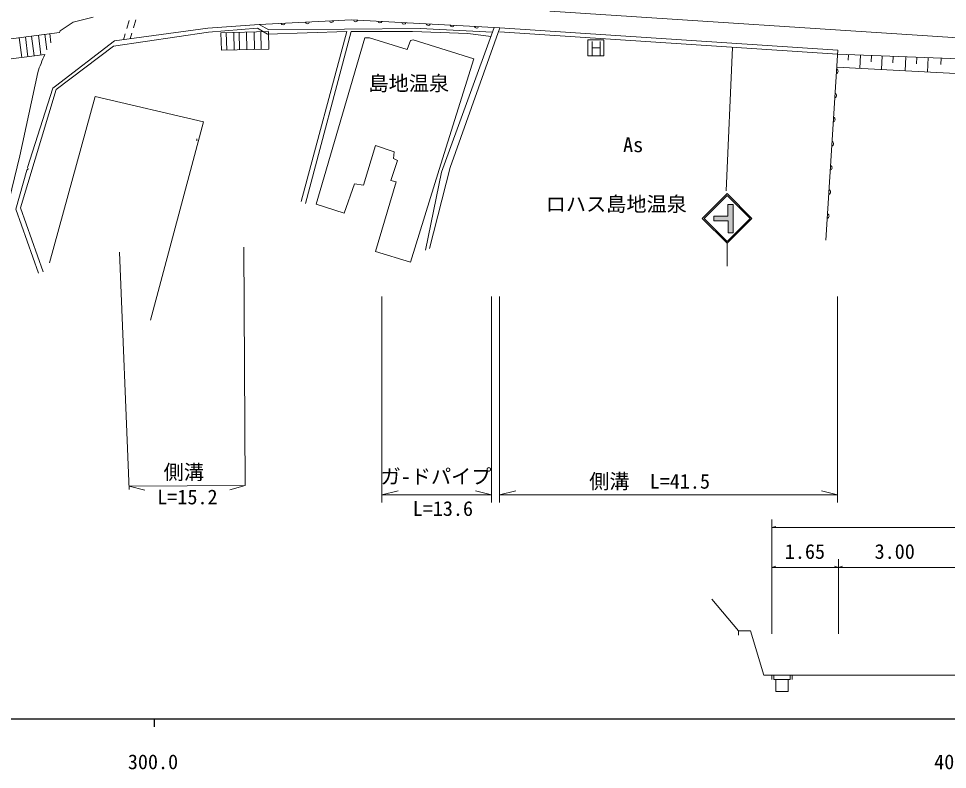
# Model space of a CAD drawing. Units: millimetres, scale not verified, with parts at other scales. Extents: x 40000 to 680000, y 20000 to 380000.
# Drawn here: x 351176 to 466370, y 198715 to 291870 of the extents above; entities that cross this region are included whole.
import ezdxf
from ezdxf.enums import TextEntityAlignment as Align

# ---------------------------------------------------------------- set-up
doc = ezdxf.new("R2010")
doc.units = ezdxf.units.MM
doc.header["$LTSCALE"] = 1000
for name, color, linetype, lineweight in [('M-BGD', 7, 'Continuous', 13), ('M-STR-HTXT', 7, 'Continuous', 13), ('M-STR-STRC', 7, 'Continuous', 13), ('M-TTL-BAND', 7, 'Continuous', 25)]:
    doc.layers.add(name, color=color, linetype=linetype, lineweight=lineweight)
doc.styles.add('ＭＳ ゴシック', font='')
doc.styles.get('ＭＳ ゴシック').set_extended_font_data('MS Gothic')

msp = doc.modelspace()

# ---------------------------------------------------------------- hatches: boundary and pattern name
at = {"layer": 'M-STR-STRC'}
msp.add_hatch(color=256, dxfattribs=at).paths.add_polyline_path([(439135, 268812), (439135, 267339), (437386, 267339), (437386, 266762), (439160, 266762), (439160, 265277), (439799, 265277), (439799, 268812)])
msp.add_hatch(color=256, dxfattribs=at).paths.add_polyline_path([(439135, 268812), (439135, 267339), (437386, 267339), (437386, 266762), (439160, 266762), (439160, 265277), (439799, 265277), (439799, 268812)])
msp.add_hatch(color=256, dxfattribs=at).paths.add_polyline_path([(439135, 268812), (439135, 267339), (437386, 267339), (437386, 266762), (439160, 266762), (439160, 265277), (439799, 265277), (439799, 268812)])
msp.add_hatch(color=256, dxfattribs=at).paths.add_polyline_path([(439135, 268812), (439135, 267339), (437386, 267339), (437386, 266762), (439160, 266762), (439160, 265277), (439799, 265277), (439799, 268812)])
msp.add_hatch(color=256, dxfattribs=at).paths.add_polyline_path([(439135, 268812), (439135, 267339), (437386, 267339), (437386, 266762), (439160, 266762), (439160, 265277), (439799, 265277), (439799, 268812)])

# ---------------------------------------------------------------- linework, layer by layer
at = {"layer": 'M-BGD'}
for p, q in [((417052, 292792), (472847, 289151)), ((360410, 292030), (357955, 291437)), ((364893, 291613), (364608, 290655)), ((365413, 290740), (365701, 291697)), ((356346, 290336), (356256, 290159)), ((357955, 291437), (356346, 290336)), ((410178, 290774), (403608, 272797)), ((410865, 290711), (404691, 273403)), ((410178, 290774), (410865, 290711)), ((410865, 290711), (452766, 287938)), ((342037, 288304), (356256, 290159)), ((351256, 289507), (351578, 287042)), ((352016, 289606), (352338, 287142)), ((352791, 289707), (353112, 287243)), ((353633, 289817), (353954, 287352)), ((354419, 289919), (354670, 287994)), ((355036, 290000), (355185, 288860)), ((364408, 289984), (364190, 289253)), ((364998, 289362), (365211, 290069)), ((376275, 290119), (382155, 290260)), ((376275, 290119), (376327, 287932)), ((376934, 290135), (376986, 287948)), ((377882, 290158), (377934, 287971)), ((378524, 290173), (378577, 287986)), ((379425, 290195), (379477, 288008)), ((380388, 290218), (380440, 288031)), ((381220, 290238), (381272, 288051)), ((382155, 290260), (382207, 288073)), ((391906, 290252), (386233, 269170)), ((386741, 268916), (392414, 290252)), ((388096, 268831), (394107, 289490)), ((392414, 290252), (400034, 290252)), ((394107, 289490), (394700, 289490)), ((394700, 289490), (399357, 288050)), ((399357, 288050), (399780, 289151)), ((399780, 289151), (400119, 289236)), ((400034, 290252), (406892, 289998)), ((400119, 289236), (407654, 286865)), ((406892, 289998), (409771, 289659)), ((410832, 290212), (452733, 287439)), ((423774, 289228), (421774, 289228)), ((421774, 289228), (421774, 287228)), ((423774, 287228), (423774, 289228)), ((355838, 283055), (362964, 288430)), ((376327, 287932), (382207, 288073)), ((422315, 287313), (422315, 289013)), ((422315, 288228), (423306, 288228)), ((423306, 289023), (423306, 287319)), ((344411, 286108), (354429, 287414)), ((407654, 286865), (403336, 273149)), ((421774, 287228), (423774, 287228)), ((451302, 264366), (452766, 287938)), ((452733, 287439), (476705, 286545)), ((454113, 287388), (454077, 286713)), ((455572, 287333), (455488, 285701)), ((456958, 287282), (456918, 286520)), ((458283, 287232), (458196, 285553)), ((459658, 287181), (459617, 286380)), ((461232, 287122), (461142, 285392)), ((462559, 287073), (462516, 286241)), ((463981, 287020), (463888, 285241)), ((465589, 286960), (465548, 286165)), ((452636, 285857), (476041, 284576)), ((351351, 274842), (353552, 285172)), ((351435, 268408), (355838, 283055)), ((352282, 273403), (355415, 283224)), ((354991, 261550), (360664, 282208)), ((360664, 282208), (374126, 279076)), ((374126, 279076), (367522, 254438)), ((373279, 276959), (373279, 276705)), ((395462, 276112), (393938, 271202)), ((397748, 275350), (395462, 276112)), ((397663, 274504), (397748, 275350)), ((348980, 265106), (351351, 274842)), ((397325, 271794), (398171, 274250)), ((398171, 274250), (397663, 274504)), ((350843, 268238), (352197, 273064)), ((352197, 273064), (352367, 273234)), ((352367, 273234), (352282, 273403)), ((403336, 273149), (399780, 261634)), ((404691, 273403), (402151, 263328)), ((403608, 272797), (401643, 263158)), ((392837, 271371), (391567, 267730)), ((393938, 271202), (392837, 271371)), ((395462, 262989), (398002, 271625)), ((398002, 271625), (397325, 271794)), ((354229, 260449), (351435, 268408)), ((391567, 267730), (388096, 268831)), ((353637, 260280), (350843, 268238)), ((399780, 261634), (395462, 262989)), ((444608, 215520), (444608, 229739)), ((444608, 228739), (445108, 228864)), ((444608, 228739), (501108, 228739)), ((452858, 215520), (452858, 224788)), ((444608, 223788), (445108, 223913)), ((444608, 223788), (452858, 223788)), ((452858, 223788), (452358, 223913)), ((452858, 223788), (453358, 223913)), ((452858, 223788), (467858, 223788)), ((440458, 215892), (437168, 219840)), ((441958, 215892), (440458, 215892)), ((440458, 215892), (440458, 215392)), ((443608, 210392), (441958, 215892)), ((444608, 210392), (443608, 210392)), ((444608, 210392), (452858, 210392)), ((444858, 210392), (444608, 210392)), ((444608, 210392), (444608, 209892)), ((444858, 209892), (444858, 210392)), ((446858, 210392), (444858, 210392)), ((445108, 209892), (444858, 209892)), ((445108, 208392), (445108, 209892)), ((445108, 209892), (446608, 209892)), ((446858, 209892), (446608, 209892)), ((446608, 209892), (446608, 208392)), ((447108, 210392), (446858, 210392)), ((446858, 210392), (446858, 209892)), ((447108, 210392), (447108, 209892)), ((452858, 210392), (467858, 210392)), ((446608, 208392), (445108, 208392))]:
    msp.add_line(p, q, dxfattribs=at)
for points in [[(380997, 291138), (392473, 291711), (410167, 290775)], [(362964, 288430), (374724, 290169), (380798, 290684), (382055, 289926), (391906, 290252)], [(363054, 289100), (374660, 290664), (380997, 291138), (382208, 290470)], [(382208, 290470), (400964, 290618), (409964, 290188)], [(355415, 283224), (355761, 283465), (363054, 289100)]]:
    msp.add_lwpolyline(points, dxfattribs=at)
for centre, radius, start, end in [((386986, 291493), 256, 195.53921, 350.17844), ((389983, 291643), 256, 195.53921, 350.17844), ((392985, 291740), 256, 189.65224, 344.29148), ((395980, 291581), 256, 189.65224, 344.29148), ((383990, 291343), 256, 195.53921, 350.17844), ((398976, 291423), 256, 189.65224, 344.29148), ((401972, 291264), 256, 189.65224, 344.29148), ((404968, 291106), 256, 189.65224, 344.29148), ((407964, 290947), 256, 189.65224, 344.29148), ((374301, 278354), 21841, 155.49209, 161.81186), ((452479, 285333), 325, 289.06673, 63.827), ((452293, 282339), 325, 289.06673, 63.827), ((452107, 279344), 325, 289.06673, 63.827), ((451921, 276350), 325, 289.06673, 63.827), ((451735, 273356), 325, 289.06673, 63.827), ((451549, 270362), 325, 289.06673, 63.827), ((451363, 267368), 325, 289.06673, 63.827)]:
    msp.add_arc(centre, radius, start, end, dxfattribs=at)
at = {"layer": 'M-STR-HTXT'}
for p, q in [((363712, 262904), (364897, 233440)), ((379121, 263497), (379291, 233948)), ((396242, 257405), (396242, 231815)), ((409842, 257405), (409842, 231815)), ((410832, 257405), (410832, 231815)), ((452733, 257405), (452733, 231815)), ((379291, 233948), (364897, 233864)), ((364897, 233864), (366832, 233357)), ((379291, 233948), (377362, 233419)), ((396242, 232780), (398242, 233280)), ((396242, 232780), (409842, 232780)), ((409842, 232780), (407842, 233280)), ((410832, 232780), (412832, 233280)), ((410832, 232780), (452733, 232780)), ((452733, 232780), (450733, 233280))]:
    msp.add_line(p, q, dxfattribs=at)
at = {"layer": 'M-STR-STRC'}
for p, q in [((439725, 288300), (438940, 270486)), ((435948, 267081), (439037, 270170)), ((436186, 267081), (439037, 269932)), ((439037, 270170), (442126, 267081)), ((439037, 269932), (441888, 267081)), ((439135, 267339), (439135, 268812)), ((439135, 268812), (439799, 268812)), ((439799, 268812), (439799, 265277)), ((437386, 267339), (437386, 266762)), ((437386, 267339), (439135, 267339)), ((439037, 263992), (435948, 267081)), ((439037, 264230), (436186, 267081)), ((439160, 266762), (437386, 266762)), ((442126, 267081), (439037, 263992)), ((441888, 267081), (439037, 264230)), ((439160, 265277), (439160, 266762)), ((439799, 265277), (439160, 265277)), ((439037, 263992), (439037, 261148))]:
    msp.add_line(p, q, dxfattribs=at)
at = {"layer": 'M-TTL-BAND'}
for p, q in [((40000, 205000), (579000, 205000)), ((368000, 205000), (368000, 204000))]:
    msp.add_line(p, q, dxfattribs=at)

# ---------------------------------------------------------------- texts
at = {"layer": 'M-BGD', "style": 'ＭＳ ゴシック'}
for s, p in [('島地温泉', (394571, 282371)), ('As', (426144, 274750)), ('ロハス島地温泉', (416553, 267389))]:
    msp.add_text(s, height=1833, dxfattribs=at).set_placement(p, align=Align.BOTTOM_LEFT)
for s, p in [('1.65', (448700, 224288)), ('3.00', (459833, 224288))]:
    msp.add_text(s, height=1833, dxfattribs=at).set_placement(p, align=Align.BOTTOM_CENTER)
at = {"layer": 'M-STR-HTXT', "style": 'ＭＳ ゴシック'}
for s, p in [('側溝', (369166, 234135)), ('ガ-ドパイプ', (396071, 233596)), ('側溝\u3000L=41.5', (421944, 232996)), ('L=15.2', (368374, 231052)), ('L=13.6', (400054, 229616))]:
    msp.add_text(s, height=1833, dxfattribs=at).set_placement(p, align=Align.BOTTOM_LEFT)
at = {"layer": 'M-TTL-BAND', "style": 'ＭＳ ゴシック'}
for s, p in [('300.0', (367844, 198195)), ('400.0', (467844, 198195))]:
    msp.add_text(s, height=1833, dxfattribs=at).set_placement(p, align=Align.BOTTOM_CENTER)

doc.saveas('drawing.dxf')
